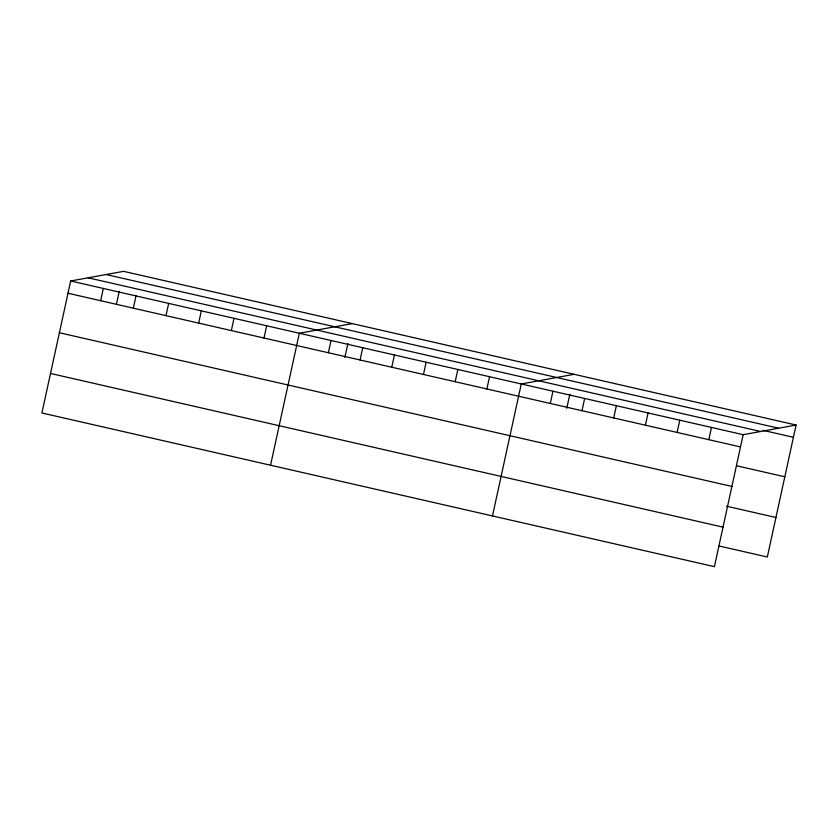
<?xml version="1.0" encoding="UTF-8"?>
<svg xmlns="http://www.w3.org/2000/svg" width="838" height="838" viewBox="0 0 838 838"><rect width="100%" height="100%" fill="white"/><g stroke="black" fill="none" stroke-linecap="round" stroke-linejoin="round"><path stroke-width="1.26" d="M796.1 425.034L123.595 271.344L70.675 280.992L41.9 412.966L714.405 566.656L743.18 434.681L796.1 425.034L767.325 557.008L719.13 545.999M100.665 300.706L103.336 288.461M116.472 303.995L119.247 291.247M133.336 308.175L136.007 295.919M165.997 315.643L168.668 303.387M198.658 323.101L201.329 310.856M231.33 330.57L234.001 318.314M263.991 338.028L266.662 325.783M270.548 465.216L299.334 333.241L352.243 323.604M328.36 352.746L331.031 340.49M344.847 357.522L347.906 343.496M360.068 359.984L362.739 347.739M391.765 367.233L394.436 354.977M423.473 374.481L426.144 362.226M455.181 381.719L457.852 369.474M486.878 388.968L489.549 376.712M492.482 515.936L521.257 383.961L574.177 374.314M550.294 403.455L552.965 391.21M566.781 408.232L569.83 394.216M581.991 410.704L584.662 398.448M613.699 417.953L616.37 405.697M645.396 425.191L648.067 412.945M677.104 432.439L679.775 420.184M708.812 439.688L711.483 427.432M106.133 274.529L778.638 428.218M762.989 430.334L793.429 437.289M88.137 277.807L760.642 431.497M70.675 280.992L743.18 434.681M68.004 293.248L740.509 446.926M736.623 465.781L784.818 476.791M59.393 332.749L731.899 486.438M726.483 506.194L775.936 517.496M50.51 373.455L723.026 527.144"/></g></svg>
